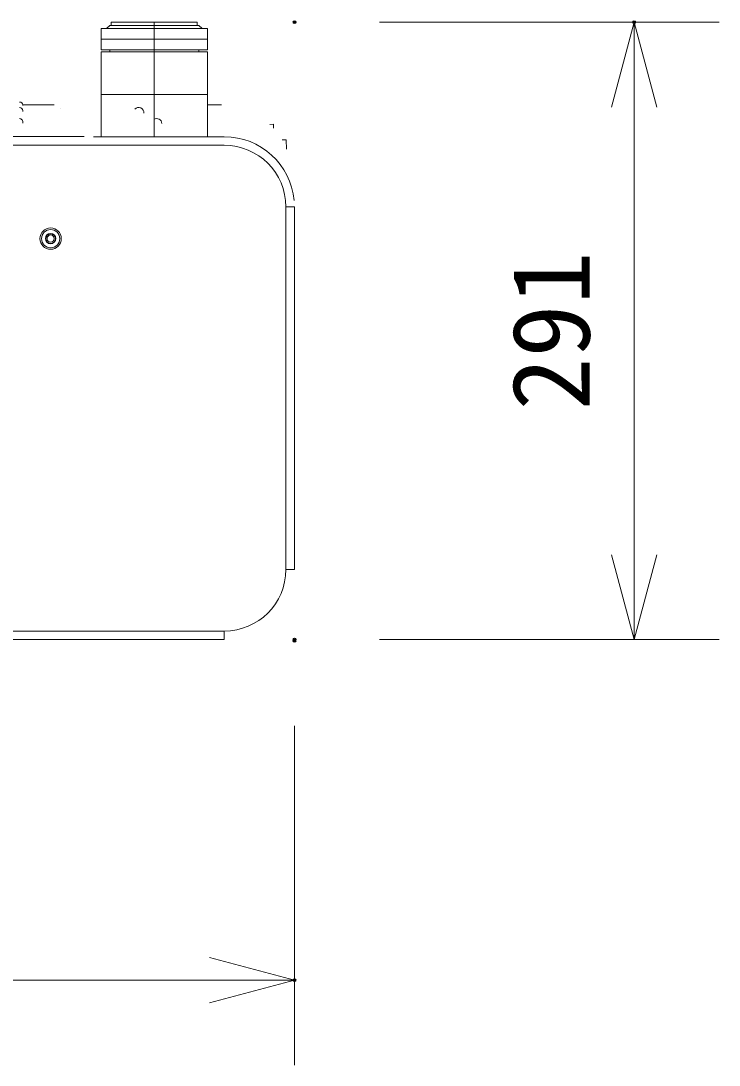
# Model space of a CAD drawing. Units: millimetres, scale not verified. Extents: x -63 to 62, y -56 to 57.
# Drawn here: x -22.89 to -6.44, y 2.27 to 26.88 of the extents above; entities that cross this region are included whole.
import ezdxf
from ezdxf.enums import TextEntityAlignment as Align

# ---------------------------------------------------------------- set-up
doc = ezdxf.new("R2010")
doc.units = ezdxf.units.MM
doc.header["$LTSCALE"] = 0.125
doc.header["$PDMODE"] = 32
doc.header["$PDSIZE"] = 0.0625
for name, color, linetype, lineweight in [('0-0_0', 7, 'Continuous', 18), ('0-5_GAIKEI', 7, 'Continuous', 18), ('0-6_SUNPO', 7, 'Continuous', 18)]:
    doc.layers.add(name, color=color, linetype=linetype, lineweight=lineweight)
doc.layers.add('0-2_DEFPOINTS', color=7, linetype='Continuous')
doc.styles.add('ＭＳ ゴシック', font='')
doc.styles.get('ＭＳ ゴシック').set_extended_font_data('MS Gothic')

# ---------------------------------------------------------------- blocks, each defined once
blk = doc.blocks.new('_OPEN30')
at = {"layer": '0-0_0'}
blk.add_line((0, 0), (-1, 0), dxfattribs=at)
blk.add_lwpolyline([(-1, 0.26795), (0, 0), (-1, -0.26795)], dxfattribs=at)
blk = doc.blocks.new('D7')
at = {"layer": '0-2_DEFPOINTS'}
for p in [(-44.8105, 10.2104), (-13.8105, 10.2104), (-13.8105, 2.2104)]:
    blk.add_point(p, dxfattribs=at)
at = {"layer": '0-6_SUNPO'}
for p, q in [((-44.8105, 8.2104), (-44.8105, 0.2104)), ((-13.8105, 8.2104), (-13.8105, 0.2104)), ((-42.8105, 2.2104), (-15.8105, 2.2104))]:
    blk.add_line(p, q, dxfattribs=at)
at = {"layer": '0-6_SUNPO', "xscale": 2, "yscale": 2, "rotation": 180}
blk.add_blockref('_OPEN30', (-44.8105, 2.2104), dxfattribs=at)
at = {"layer": '0-6_SUNPO', "xscale": 2, "yscale": 2}
blk.add_blockref('_OPEN30', (-13.8105, 2.2104), dxfattribs=at)
at = {"layer": '0-6_SUNPO', "style": 'ＭＳ ゴシック'}
blk.add_text('620', height=1.833, dxfattribs=at).set_placement((-31.1855, 2.7104), align=Align.BOTTOM_LEFT)
blk = doc.blocks.new('D6')
at = {"layer": '0-2_DEFPOINTS'}
for p in [(-13.8041, 24.7897), (-5.8041, 24.7897), (-13.8041, 10.2397)]:
    blk.add_point(p, dxfattribs=at)
at = {"layer": '0-6_SUNPO'}
for p, q in [((-11.8041, 24.7897), (-3.8041, 24.7897)), ((-5.8041, 12.2397), (-5.8041, 22.7897)), ((-11.8041, 10.2397), (-3.8041, 10.2397))]:
    blk.add_line(p, q, dxfattribs=at)
at = {"layer": '0-6_SUNPO', "xscale": 2, "yscale": 2}
for p, rotation in [((-5.8041, 24.7897), 90), ((-5.8041, 10.2397), 270)]:
    blk.add_blockref('_OPEN30', p, dxfattribs=dict(at, rotation=rotation))
at = {"layer": '0-6_SUNPO', "style": 'ＭＳ ゴシック'}
blk.add_text('291', height=1.833, rotation=90, dxfattribs=at).set_placement((-6.3041, 15.6397), align=Align.BOTTOM_LEFT)

msp = doc.modelspace()

# ---------------------------------------------------------------- linework, layer by layer
at = {"layer": '0-5_GAIKEI', "color": 1}
for p, q in [((-20.7624, 26.7749), (-20.7624, 26.8499)), ((-20.7624, 26.8499), (-18.7374, 26.8499)), ((-19.7499, 26.7749), (-19.7499, 26.8499)), ((-18.7374, 26.8499), (-18.7374, 26.7749)), ((-20.8749, 26.6999), (-20.7999, 26.7749)), ((-20.7999, 26.7749), (-18.6999, 26.7749)), ((-19.7499, 26.7749), (-19.7499, 26.6999)), ((-19.7499, 26.1999), (-19.7499, 26.6999)), ((-19.7499, 26.1999), (-19.7499, 26.6999)), ((-19.7499, 26.1999), (-19.7499, 26.6999)), ((-18.6999, 26.7749), (-18.6249, 26.6999)), ((-20.9999, 26.1999), (-19.7499, 26.1999)), ((-20.9999, 26.1499), (-18.4999, 26.1499)), ((-20.7999, 26.1499), (-20.7999, 26.1999)), ((-19.7499, 26.1499), (-19.7499, 26.1999)), ((-19.7499, 26.1999), (-18.4999, 26.1999)), ((-19.7499, 24.1499), (-19.7499, 26.1499)), ((-18.6999, 26.1499), (-18.6999, 26.1999)), ((-18.4999, 25.1499), (-20.9999, 25.1499)), ((-22.8499, 24.886), (-22.8499, 24.8939)), ((-22.8499, 24.748), (-22.8499, 24.7658)), ((-21.9677, 24.8055), (-21.9674, 24.8055)), ((-22.8499, 24.473), (-22.8499, 24.5029)), ((-17.0241, 24.4413), (-16.9445, 24.4455)), ((-16.9397, 24.3543), (-16.9445, 24.4455)), ((-21.4035, 24.1565), (-42.4964, 24.1565)), ((-18.0999, 24.1499), (-21.1795, 24.1499)), ((-20.9999, 24.1499), (-18.4999, 24.1499)), ((-45.7999, 23.9499), (-18.0999, 23.9499)), ((-16.737, 24.0756), (-16.6436, 24.0805)), ((-16.632, 23.8588), (-16.6436, 24.0805)), ((-16.6499, 22.4999), (-16.4499, 22.4999)), ((-16.6499, 22.4999), (-16.6499, 13.9499)), ((-16.6499, 13.9499), (-16.4499, 13.9499)), ((-18.0999, 12.4999), (-27.7185, 12.4999)), ((-18.0999, 12.2999), (-18.0999, 12.4999))]:
    msp.add_line(p, q, dxfattribs=at)
at = {"layer": '0-5_GAIKEI'}
for p, q in [((-20.9999, 26.1999), (-20.9999, 26.6999)), ((-20.9999, 26.6999), (-18.4999, 26.6999)), ((-18.4999, 26.6999), (-18.4999, 26.1999)), ((-20.9999, 24.1499), (-20.9999, 26.1499)), ((-18.4999, 26.1499), (-18.4999, 24.1499)), ((-22.8503, 24.8999), (-22.1068, 24.8999)), ((-20.9999, 24.1499), (-20.9999, 24.8999)), ((-18.1656, 24.8999), (-18.4999, 24.8999)), ((-18.4999, 24.8999), (-18.4999, 24.1499)), ((-16.4499, 13.9499), (-16.4499, 22.4999)), ((-45.7999, 12.2999), (-18.0999, 12.2999))]:
    msp.add_line(p, q, dxfattribs=at)
at = {"layer": '0-5_GAIKEI', "color": 1}
msp.add_lwpolyline([(-20.9999, 26.4499), (-19.7499, 26.4499), (-18.4999, 26.4499)], dxfattribs=at)
for radius in [0.2515, 0.215, 0.1229, 0.115, 0.085]:
    msp.add_circle((-22.1922, 21.7499), radius, dxfattribs=at)
at = {"layer": '0-5_GAIKEI'}
msp.add_arc((-22.9249, 24.8939), 0.075, 0, 90, dxfattribs=at)
at = {"layer": '0-5_GAIKEI', "color": 1}
for centre, radius, start, end in [((-22.9249, 24.7658), 0.075, 0, 90), ((-20.1178, 24.7158), 0.125, 355.73303, 137.60886), ((-22.9249, 24.5041), 0.075, 5.87491, 90), ((-19.6939, 24.4541), 0.125, 5, 120.95715), ((-18.0999, 22.4999), 1.65, 5.21591, 90), ((-18.0999, 22.4999), 1.45, 0, 90), ((-18.0999, 13.9499), 1.45, 270, 0)]:
    msp.add_arc(centre, radius, start, end, dxfattribs=at)

# ---------------------------------------------------------------- block references
at = {"layer": '0-6_SUNPO'}
for name in ['D6', 'D7']:
    msp.add_blockref(name, (-2.6395, 2.0602), dxfattribs=at)

doc.saveas('drawing.dxf')
